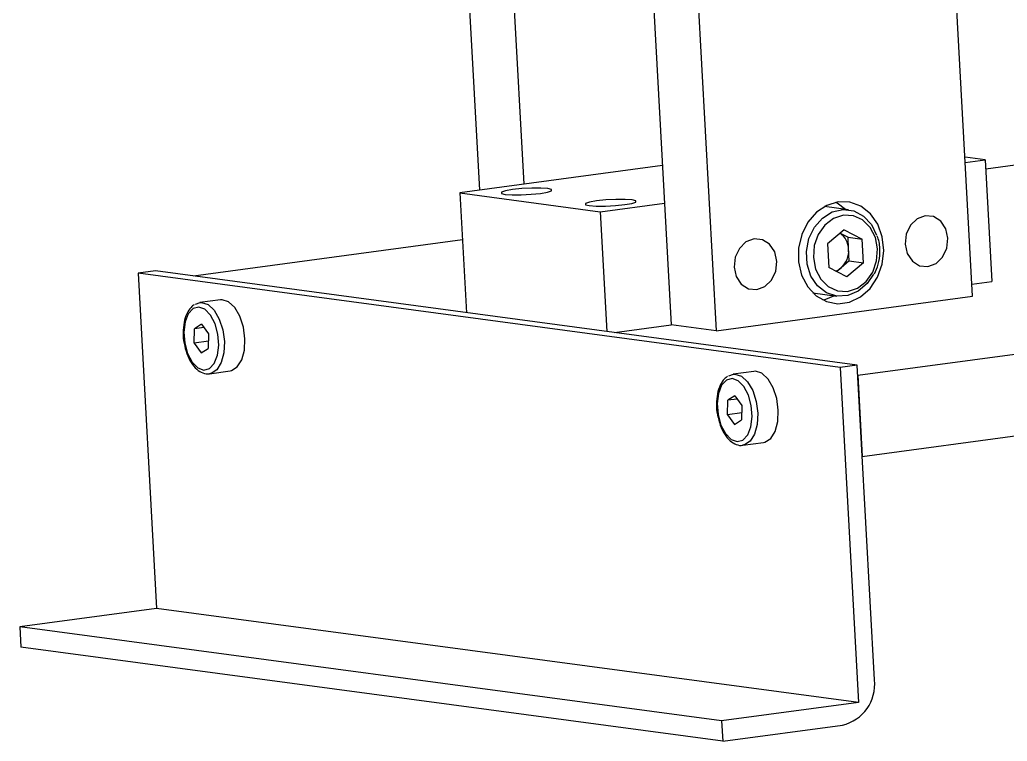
# Model space of a CAD drawing. Header units: millimetres. Extents: x 15 to 589, y 5 to 415.
# Drawn here: x 233.63 to 281.81, y 155.9 to 191.1 of the extents above; entities that cross this region are included whole.
import ezdxf

# ---------------------------------------------------------------- set-up
doc = ezdxf.new("R2010")
doc.units = ezdxf.units.MM

msp = doc.modelspace()

# ---------------------------------------------------------------- linework, layer by layer
at = {"color": 7, "linetype": 'Continuous', "lineweight": 25}
for p, q in [((280.126, 177.608), (278.027, 215.927)), ((265.505, 214.237), (267.604, 175.919)), ((256.079, 182.785), (254.917, 203.996)), ((263.896, 203.895), (265.413, 176.212)), ((258.238, 183.076), (257.108, 203.702)), ((286.188, 184.544), (280.764, 183.812)), ((280.739, 184.27), (279.754, 184.402)), ((279.768, 184.139), (280.739, 184.27)), ((280.739, 184.27), (281.065, 178.325)), ((264.987, 183.987), (255.108, 182.654)), ((255.108, 182.654), (261.957, 181.735)), ((255.108, 182.654), (255.428, 176.808)), ((261.957, 181.735), (265.087, 182.158)), ((261.957, 181.735), (262.277, 175.889)), ((274.067, 181.831), (272.897, 181.988)), ((273.858, 180.857), (273.051, 180.169)), ((273.662, 180.689), (274.044, 180.487)), ((273.858, 180.857), (274.729, 180.395)), ((255.233, 180.366), (242.103, 178.594)), ((274.044, 180.487), (274.729, 180.395)), ((274.076, 179.912), (274.044, 180.487)), ((274.792, 179.245), (274.729, 180.395)), ((273.051, 180.169), (273.114, 179.019)), ((274.107, 179.337), (274.076, 179.912)), ((274.519, 173.756), (320.432, 179.952)), ((274.107, 179.337), (273.703, 178.993)), ((274.792, 179.245), (273.984, 178.557)), ((274.107, 179.337), (274.792, 179.245)), ((240.248, 178.843), (239.413, 178.73)), ((274.492, 174.252), (240.248, 178.843)), ((273.984, 178.557), (273.114, 179.019)), ((273.703, 178.993), (273.496, 178.816)), ((273.657, 174.139), (239.413, 178.73)), ((239.413, 178.73), (240.309, 162.38)), ((280.094, 178.194), (281.065, 178.325)), ((243.424, 177.436), (242.423, 177.301)), ((267.604, 175.919), (280.126, 177.608)), ((272.332, 177.776), (273.502, 177.619)), ((242.203, 177.219), (242.433, 177.303)), ((242.139, 175.32), (242.152, 176.022)), ((242.503, 176.246), (242.152, 176.022)), ((242.617, 176.085), (242.152, 176.022)), ((242.503, 176.246), (242.84, 175.769)), ((262.649, 175.839), (265.413, 176.212)), ((267.604, 175.919), (265.413, 176.212)), ((274.736, 169.793), (320.649, 175.988)), ((242.833, 175.414), (242.139, 175.32)), ((242.84, 175.769), (242.827, 175.067)), ((242.139, 175.32), (242.476, 174.843)), ((242.476, 174.843), (242.827, 175.067)), ((242.891, 173.833), (243.892, 173.968)), ((269.449, 173.947), (268.448, 173.812)), ((274.492, 174.252), (273.657, 174.139)), ((273.657, 174.139), (274.553, 157.789)), ((275.333, 158.892), (274.492, 174.252)), ((242.94, 173.842), (242.891, 173.833)), ((268.228, 173.729), (268.458, 173.813)), ((274.519, 173.756), (274.736, 169.793)), ((268.164, 171.831), (268.177, 172.533)), ((268.528, 172.757), (268.177, 172.533)), ((268.642, 172.596), (268.177, 172.533)), ((268.528, 172.757), (268.865, 172.279)), ((268.865, 172.279), (268.852, 171.577)), ((268.859, 171.925), (268.164, 171.831)), ((268.164, 171.831), (268.502, 171.353)), ((268.502, 171.353), (268.852, 171.577)), ((268.916, 170.343), (269.917, 170.478)), ((268.965, 170.352), (268.916, 170.343)), ((240.309, 162.38), (233.631, 161.479)), ((274.553, 157.789), (240.309, 162.38)), ((267.874, 156.888), (233.631, 161.479)), ((233.631, 161.479), (233.685, 160.488)), ((267.929, 155.897), (233.685, 160.488)), ((274.553, 157.789), (267.874, 156.888)), ((267.874, 156.888), (267.929, 155.897)), ((267.929, 155.897), (273.772, 156.685))]:
    msp.add_line(p, q, dxfattribs=at)
at = {"color": 7, "linetype": 'Continuous', "lineweight": 25, "flags": 128}
for points in [[(257.671, 182.815), (257.324, 182.754), (257.134, 182.689), (257.13, 182.629), (257.312, 182.583), (257.654, 182.558), (258.102, 182.559), (258.589, 182.585), (259.041, 182.632), (259.388, 182.693), (259.578, 182.758), (259.582, 182.818), (259.399, 182.864), (259.058, 182.889), (258.609, 182.888), (258.122, 182.862), (257.671, 182.815)], [(261.78, 182.264), (261.433, 182.203), (261.243, 182.138), (261.239, 182.078), (261.422, 182.032), (261.763, 182.007), (262.212, 182.008), (262.698, 182.034), (263.15, 182.081), (263.497, 182.142), (263.687, 182.207), (263.691, 182.267), (263.509, 182.313), (263.167, 182.338), (262.719, 182.337), (262.232, 182.311), (261.78, 182.264)], [(273.567, 182.213), (273.009, 182.046), (272.502, 181.706), (272.084, 181.221), (271.787, 180.626), (271.631, 179.964), (271.629, 179.286), (271.781, 178.641), (272.076, 178.077), (272.491, 177.637), (272.995, 177.352), (273.553, 177.244), (274.121, 177.32), (274.658, 177.576), (275.125, 177.992), (275.486, 178.538), (275.714, 179.172), (275.794, 179.848), (275.718, 180.516), (275.493, 181.126), (275.135, 181.633), (274.671, 181.999), (274.135, 182.198), (273.567, 182.213)], [(273.922, 181.851), (273.52, 182.153), (273.446, 182.193)], [(275.292, 178.69), (274.981, 178.228), (274.54, 177.852), (274.032, 177.643), (273.502, 177.619), (272.997, 177.782), (272.563, 178.117), (272.236, 178.596), (272.048, 179.175), (272.013, 179.802), (272.136, 180.423), (272.406, 180.982), (272.798, 181.429), (273.277, 181.725), (273.802, 181.843), (274.325, 181.773), (274.8, 181.521), (275.185, 181.109), (275.442, 180.586)], [(275.487, 179.918), (275.379, 180.482), (275.128, 180.97), (274.759, 181.334), (274.308, 181.539), (273.82, 181.565), (273.341, 181.409), (272.919, 181.086), (272.595, 180.628), (272.401, 180.08), (272.356, 179.496), (272.464, 178.932), (272.715, 178.444), (273.084, 178.079), (273.535, 177.874), (274.023, 177.849), (274.502, 178.005), (274.924, 178.328), (275.248, 178.786), (275.442, 179.334), (275.487, 179.918)], [(277.808, 181.538), (277.414, 181.39), (277.09, 181.076), (276.886, 180.643), (276.833, 180.159), (276.938, 179.695), (277.186, 179.324), (277.54, 179.101), (277.944, 179.061), (278.338, 179.209), (278.662, 179.523), (278.866, 179.956), (278.92, 180.44), (278.814, 180.904), (278.566, 181.275), (278.213, 181.498), (277.808, 181.538)], [(269.461, 180.412), (269.066, 180.263), (268.743, 179.949), (268.538, 179.517), (268.485, 179.032), (268.59, 178.569), (268.839, 178.197), (269.192, 177.975), (269.596, 177.934), (269.99, 178.082), (270.314, 178.397), (270.518, 178.829), (270.572, 179.314), (270.466, 179.777), (270.218, 180.148), (269.865, 180.371), (269.461, 180.412)], [(243.892, 173.968), (243.966, 173.984), (244.246, 174.162), (244.462, 174.508), (244.591, 174.983), (244.619, 175.536), (244.543, 176.107), (244.371, 176.634), (244.122, 177.061), (243.822, 177.339), (243.505, 177.441), (243.424, 177.436)], [(272.808, 177.434), (272.97, 177.475), (273.357, 177.638)], [(242.088, 177.008), (241.854, 176.755), (241.698, 176.356), (241.637, 175.859), (241.678, 175.325), (241.818, 174.817), (242.039, 174.396), (242.314, 174.114), (242.61, 174.005), (242.892, 174.081), (243.125, 174.334), (243.281, 174.733), (243.343, 175.23), (243.301, 175.764), (243.161, 176.272), (242.94, 176.693), (242.665, 176.975), (242.369, 177.084), (242.088, 177.008)], [(269.917, 170.478), (269.991, 170.494), (270.271, 170.673), (270.487, 171.019), (270.616, 171.494), (270.644, 172.047), (270.568, 172.618), (270.396, 173.145), (270.147, 173.571), (269.847, 173.85), (269.53, 173.951), (269.449, 173.947)], [(268.113, 173.518), (267.879, 173.265), (267.723, 172.866), (267.662, 172.37), (267.704, 171.835), (267.843, 171.327), (268.064, 170.907), (268.339, 170.625), (268.635, 170.516), (268.917, 170.592), (269.15, 170.845), (269.307, 171.244), (269.368, 171.74), (269.326, 172.275), (269.186, 172.783), (268.966, 173.203), (268.691, 173.485), (268.394, 173.594), (268.113, 173.518)]]:
    msp.add_lwpolyline(points, dxfattribs=at)
at = {"color": 8, "linetype": 'Continuous', "lineweight": 25, "flags": 128}
for points in [[(242.433, 177.303), (242.503, 177.306), (242.82, 177.204), (243.12, 176.925), (243.369, 176.499), (243.541, 175.972), (243.617, 175.401), (243.589, 174.848), (243.46, 174.373), (243.244, 174.027), (242.964, 173.848), (242.94, 173.842)], [(268.458, 173.813), (268.528, 173.816), (268.845, 173.715), (269.145, 173.436), (269.394, 173.01), (269.566, 172.483), (269.642, 171.912), (269.614, 171.359), (269.485, 170.883), (269.269, 170.538), (268.989, 170.359), (268.965, 170.352)]]:
    msp.add_lwpolyline(points, dxfattribs=at)
at = {"color": 7, "linetype": 'Continuous', "lineweight": 25}
for centre, radius, start, end in [((273.11, 179.894), 0.965, 1.0439, 55.2778), ((272.944, 179.835), 1.134, 312.0254, 3.8773), ((273.156, 179.627), 0.837, 290.3604, 310.7921), ((273.313, 158.666), 2.033, 283.0587, 6.4015)]:
    msp.add_arc(centre, radius, start, end, dxfattribs=at)
for points, knots in [([(275.599, 179.95), (275.592, 180.055), (275.576, 180.263), (275.506, 180.453), (275.471, 180.548)], [0, 0, 0, 0, 0.5018006, 1, 1, 1, 1]), ([(275.331, 178.702), (275.401, 178.856), (275.55, 179.184), (275.608, 179.622), (275.601, 179.882), (275.599, 179.95)], [0, 0, 0, 0, 0.393671, 0.842107, 1, 1, 1, 1]), ([(242.147, 177.199), (242.093, 177.158), (241.947, 177.048), (241.769, 176.764), (241.632, 176.34), (241.594, 175.841), (241.605, 175.476), (241.65, 175.307), (241.651, 175.304)], [0, 0, 0, 0, 0.122473, 0.331194, 0.550522, 0.773943, 0.996442, 1, 1, 1, 1]), ([(241.651, 175.304), (241.689, 175.137), (241.765, 174.797), (241.983, 174.36), (242.253, 174.033), (242.555, 173.856), (242.805, 173.798), (242.925, 173.848), (242.95, 173.859)], [0, 0, 0, 0, 0.1961523, 0.3968371, 0.6006149, 0.7829509, 0.9545952, 1, 1, 1, 1]), ([(268.172, 173.709), (268.118, 173.668), (267.972, 173.558), (267.794, 173.274), (267.658, 172.85), (267.619, 172.352), (267.63, 171.986), (267.675, 171.817), (267.676, 171.815)], [0, 0, 0, 0, 0.122473, 0.331194, 0.550522, 0.773943, 0.996442, 1, 1, 1, 1]), ([(267.676, 171.815), (267.714, 171.647), (267.791, 171.308), (268.008, 170.871), (268.278, 170.543), (268.58, 170.366), (268.83, 170.308), (268.95, 170.359), (268.975, 170.369)], [0, 0, 0, 0, 0.196152, 0.396838, 0.600614, 0.782951, 0.954595, 1, 1, 1, 1])]:
    msp.add_open_spline(points, degree=3, knots=knots, dxfattribs=at)

doc.saveas('drawing.dxf')
